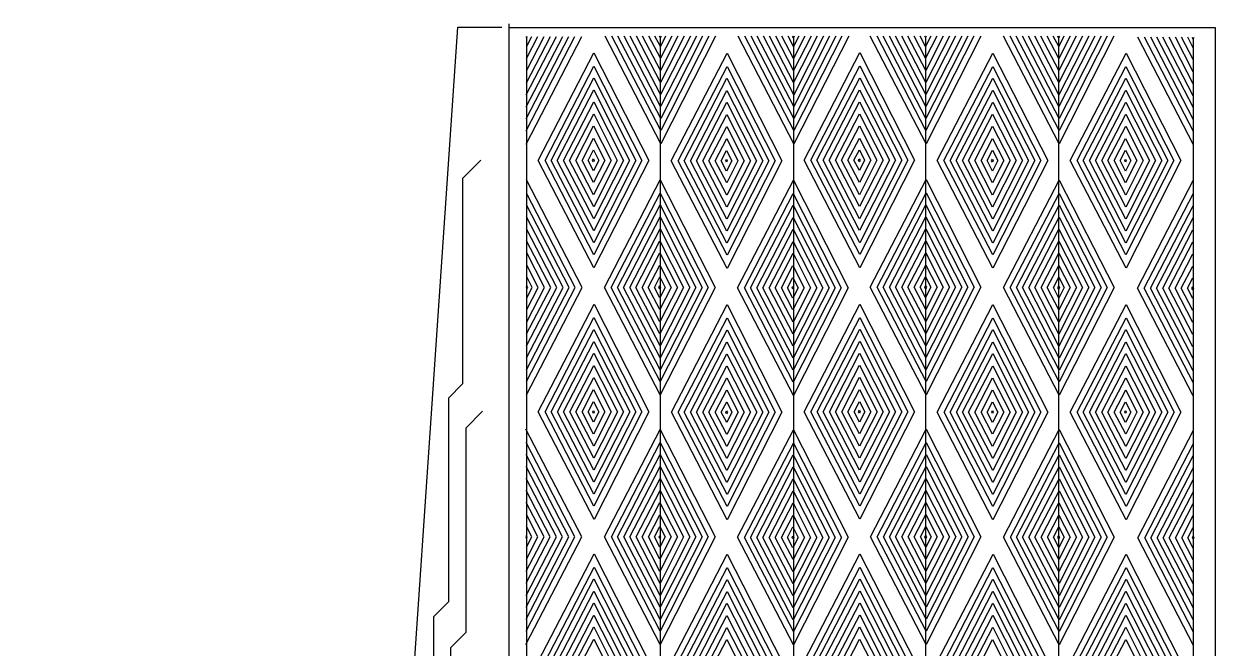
# Model space of a CAD drawing. Extents: x 1.4 to 30.6, y 33.7 to 78.7.
# Drawn here: x 1.37 to 13.11, y 71.66 to 77.81 of the extents above; entities that cross this region are included whole.
import ezdxf

# ---------------------------------------------------------------- set-up
doc = ezdxf.new("R2010")
doc.units = 0
doc.layers.add('Layer_1', color=7, linetype='CONTINUOUS')

msp = doc.modelspace()

# ---------------------------------------------------------------- linework, layer by layer
at = {"layer": 'Layer_1', "color": 7}
for points in [[(6.150381, 77.776697), (13.110188, 77.776697), (13.110188, 39.725902), (7.29343, 33.909143), (4.86829, 33.909143), (3.760688, 35.016747), (3.135771, 35.016747), (1.372314, 35.901154), (1.372314, 36.329863), (3.531009, 37.576188), (3.531009, 46.716138), (5.648365, 77.779939), (6.081495, 77.779939)], [(6.15221, 77.813116), (6.15221, 38.781297), (6.46069, 38.473274), (6.46069, 36.139816)], [(12.891741, 77.665099), (12.891741, 39.821421), (7.176284, 34.105964), (5.002654, 34.105964), (3.893132, 35.21383), (3.893132, 35.350352)], [(11.567766, 77.675947), (11.567766, 39.803742), (7.222398, 35.458374), (7.222398, 34.955292), (6.539506, 34.2724), (5.095628, 34.2724), (4.158051, 35.209977), (4.158051, 35.35063)], [(10.256348, 77.677275), (10.256348, 39.803742), (7.060079, 36.607472), (7.060079, 35.010587), (6.497891, 34.448398), (5.192509, 34.448398), (4.423405, 35.222971), (4.423405, 35.350027)], [(8.95441, 77.675889), (8.95441, 39.814791), (6.91135, 37.771731), (6.91135, 35.088113), (6.445704, 34.622467), (5.283741, 34.622467), (4.687766, 35.218441), (4.687766, 35.349796)], [(7.64299, 77.677216), (7.64299, 39.816447), (6.764734, 38.938192), (6.764734, 35.159212), (6.393491, 34.78797), (5.37924, 34.78797), (4.951025, 35.216185), (4.951025, 35.349849)], [(6.325815, 77.673873), (6.325815, 39.81028), (6.617419, 39.518677), (6.617419, 35.216245), (6.333897, 34.932726), (5.501904, 34.932726), (5.216384, 35.218246), (5.216384, 35.35141)], [(6.318309, 77.68861), (6.325815, 77.673873), (6.333453, 77.68861)], [(6.320697, 76.629186), (6.870127, 77.689164)], [(6.321295, 76.760259), (6.802779, 77.689155)], [(6.321827, 76.877121), (6.742735, 77.689149)], [(6.322369, 76.995947), (6.68168, 77.689141)], [(6.322904, 77.113243), (6.621412, 77.689134)], [(6.323446, 77.232224), (6.560278, 77.689126)], [(6.32399, 77.350249), (6.49964, 77.689118)], [(6.324548, 77.470159), (6.438039, 77.68911)], [(6.325101, 77.586969), (6.378041, 77.689102)], [(8.188009, 77.692508), (7.648108, 76.63253), (7.098678, 77.692508)], [(8.120644, 77.6925), (7.647511, 76.763604), (7.166026, 77.6925)], [(8.060585, 77.692492), (7.646978, 76.880465), (7.226071, 77.692492)], [(7.999515, 77.692484), (7.646436, 76.999291), (7.287126, 77.692484)], [(7.939232, 77.692477), (7.645901, 77.116587), (7.347394, 77.692477)], [(7.878083, 77.69247), (7.645359, 77.235567), (7.408528, 77.69247)], [(7.817419, 77.692462), (7.644816, 77.353592), (7.469166, 77.692462)], [(7.755781, 77.692454), (7.644258, 77.473502), (7.530766, 77.692454)], [(7.695726, 77.692446), (7.643705, 77.590312), (7.590765, 77.692446)], [(7.650497, 77.691954), (7.642991, 77.677216), (7.635352, 77.691954)], [(9.499428, 77.69118), (8.959527, 76.631202), (8.410097, 77.69118)], [(9.432063, 77.691172), (8.95893, 76.762276), (8.477445, 77.691172)], [(9.372004, 77.691164), (8.958397, 76.879137), (8.53749, 77.691164)], [(9.310934, 77.691157), (8.957855, 76.997963), (8.598545, 77.691157)], [(9.250651, 77.691149), (8.95732, 77.115259), (8.658813, 77.691149)], [(9.189502, 77.691142), (8.956778, 77.234239), (8.719947, 77.691142)], [(9.128838, 77.691134), (8.956235, 77.352264), (8.780584, 77.691134)], [(9.0672, 77.691126), (8.955677, 77.472174), (8.842185, 77.691126)], [(9.007145, 77.691118), (8.955123, 77.588984), (8.902184, 77.691118)], [(8.961916, 77.690626), (8.95441, 77.675888), (8.946771, 77.690626)], [(10.801366, 77.692566), (10.261465, 76.632588), (9.712035, 77.692566)], [(10.734001, 77.692558), (10.260868, 76.763662), (9.779383, 77.692558)], [(10.673942, 77.692551), (10.260335, 76.880523), (9.839428, 77.692551)], [(10.612872, 77.692543), (10.259793, 76.99935), (9.900483, 77.692543)], [(10.552589, 77.692536), (10.259258, 77.116645), (9.96075, 77.692536)], [(10.49144, 77.692528), (10.258716, 77.235626), (10.021885, 77.692528)], [(10.430776, 77.692521), (10.258173, 77.353651), (10.082522, 77.692521)], [(10.369138, 77.692512), (10.257615, 77.473561), (10.144123, 77.692512)], [(10.309083, 77.692504), (10.257061, 77.590371), (10.204122, 77.692504)], [(10.263854, 77.692012), (10.256347, 77.677275), (10.248709, 77.692012)], [(12.112785, 77.691238), (11.572884, 76.63126), (11.023454, 77.691238)], [(12.04542, 77.69123), (11.572287, 76.762334), (11.090802, 77.69123)], [(11.985361, 77.691223), (11.571754, 76.879195), (11.150847, 77.691223)], [(11.924291, 77.691215), (11.571212, 76.998022), (11.211902, 77.691215)], [(11.864008, 77.691208), (11.570677, 77.115317), (11.272169, 77.691208)], [(11.802859, 77.6912), (11.570135, 77.234298), (11.333304, 77.6912)], [(11.742195, 77.691193), (11.569592, 77.352323), (11.393941, 77.691193)], [(11.680557, 77.691184), (11.569034, 77.472233), (11.455542, 77.691184)], [(11.620502, 77.691176), (11.56848, 77.589043), (11.515541, 77.691176)], [(11.575273, 77.690684), (11.567766, 77.675947), (11.560128, 77.690684)], [(12.896858, 76.620412), (12.347429, 77.68039)], [(12.896261, 76.751486), (12.414777, 77.680382)], [(12.895728, 76.868348), (12.474821, 77.680375)], [(12.895187, 76.987174), (12.535876, 77.680367)], [(12.894652, 77.104469), (12.596144, 77.68036)], [(12.894109, 77.22345), (12.657278, 77.680352)], [(12.893566, 77.341475), (12.717916, 77.680345)], [(12.893008, 77.461385), (12.779517, 77.680336)], [(12.892455, 77.578195), (12.839515, 77.680328)], [(12.899247, 77.679836), (12.891741, 77.665099), (12.884102, 77.679836)], [(5.87598, 76.469501), (5.695877, 76.289399), (5.695877, 74.266285), (5.556104, 74.126512), (5.556104, 72.120525), (5.407769, 71.972189), (5.407769, 69.952775), (5.2767, 69.821707), (5.2767, 67.815143), (5.133036, 67.671478), (5.133036, 65.646258), (4.991668, 65.50489), (4.991668, 63.485187)], [(6.323837, 74.157908), (6.873267, 75.217886), (6.323837, 76.277737)], [(12.893718, 74.149134), (12.344289, 75.209112), (12.893718, 76.268964)], [(6.324435, 74.288982), (6.805919, 75.217878), (6.324435, 76.146662)], [(12.893121, 74.280208), (12.411636, 75.209104), (12.893121, 76.137888)], [(6.324968, 74.405843), (6.745875, 75.217871), (6.324968, 76.029801)], [(12.892588, 74.39707), (12.471681, 75.209097), (12.892588, 76.021027)], [(6.325509, 74.524669), (6.68482, 75.217863), (6.325509, 75.910973)], [(12.892046, 74.515896), (12.532736, 75.209089), (12.892046, 75.902199)], [(6.326044, 74.641965), (6.624552, 75.217856), (6.326044, 75.793677)], [(12.891512, 74.633191), (12.593004, 75.209082), (12.891512, 75.784903)], [(6.326586, 74.760946), (6.563418, 75.217848), (6.326586, 75.674696)], [(12.890969, 74.752172), (12.654138, 75.209074), (12.890969, 75.665922)], [(6.32713, 74.878971), (6.50278, 75.21784), (6.32713, 75.55667)], [(12.890426, 74.870197), (12.714776, 75.209067), (12.890426, 75.547896)], [(6.327688, 74.998881), (6.441179, 75.217832), (6.327688, 75.436758)], [(12.889868, 74.990107), (12.776376, 75.209058), (12.889868, 75.427984)], [(6.328241, 75.115691), (6.381181, 75.217824), (6.328241, 75.319945)], [(12.889315, 75.106917), (12.836375, 75.20905), (12.889315, 75.311171)], [(5.891449, 73.996684), (5.72571, 73.830945), (5.72571, 71.817776), (5.575441, 71.667506), (5.575441, 69.655882), (5.436322, 69.516763), (5.436322, 67.499737), (5.293736, 67.357152), (5.293736, 65.342333), (5.152492, 65.201089), (5.152492, 63.188293)], [(6.319483, 71.700205), (6.868913, 72.760183), (6.319483, 73.820035)], [(12.898073, 71.691431), (12.348643, 72.751409), (12.898073, 73.811261)], [(6.32008, 71.831279), (6.801565, 72.760175), (6.32008, 73.68896)], [(12.897475, 71.822505), (12.415991, 72.751401), (12.897475, 73.680186)], [(6.320613, 71.948141), (6.74152, 72.760168), (6.320613, 73.572099)], [(12.896943, 71.939367), (12.476036, 72.751394), (12.896943, 73.563325)], [(6.321155, 72.066967), (6.680465, 72.760161), (6.321155, 73.45327)], [(12.896401, 72.058193), (12.537091, 72.751387), (12.896401, 73.444497)], [(6.32169, 72.184263), (6.620198, 72.760153), (6.32169, 73.335975)], [(12.895866, 72.175489), (12.597358, 72.75138), (12.895866, 73.327201)], [(6.322232, 72.303243), (6.559063, 72.760145), (6.322232, 73.216993)], [(12.895324, 72.29447), (12.658493, 72.751372), (12.895324, 73.208219)], [(6.322775, 72.421268), (6.498426, 72.760138), (6.322775, 73.098967)], [(12.894781, 72.412494), (12.71913, 72.751364), (12.894781, 73.090193)], [(6.323333, 72.541178), (6.436825, 72.76013), (6.323333, 72.979055)], [(12.894223, 72.532405), (12.780731, 72.751356), (12.894223, 72.970282)], [(6.323887, 72.657989), (6.376826, 72.760121), (6.323887, 72.862243)], [(12.893669, 72.649215), (12.840729, 72.751347), (12.893669, 72.853469)]]:
    msp.add_lwpolyline(points, dxfattribs=at)
for points in [[(6.440112, 76.46853), (6.989542, 77.528381), (7.529442, 76.46853), (6.989542, 75.408551)], [(7.751596, 76.464707), (8.301026, 77.524559), (8.840926, 76.464707), (8.301026, 75.404729)], [(9.059471, 76.469375), (9.608901, 77.529226), (10.148801, 76.469375), (9.608901, 75.409396)], [(10.370955, 76.465553), (10.920385, 77.525404), (11.460285, 76.465553), (10.920385, 75.405574)], [(11.682248, 76.465544), (12.231678, 77.525395), (12.771579, 76.465544), (12.231678, 75.405566)], [(6.50746, 76.468522), (6.988944, 77.397306), (7.462078, 76.468522), (6.988944, 75.539626)], [(7.818944, 76.464699), (8.300428, 77.393484), (8.773562, 76.464699), (8.300428, 75.535803)], [(9.126819, 76.469367), (9.608303, 77.398151), (10.081437, 76.469367), (9.608303, 75.540471)], [(10.438303, 76.465544), (10.919787, 77.394329), (11.392921, 76.465544), (10.919787, 75.536649)], [(11.749596, 76.465536), (12.231081, 77.39432), (12.704214, 76.465536), (12.231081, 75.53664)], [(6.567504, 76.468514), (6.988412, 77.280445), (7.402018, 76.468514), (6.988412, 75.656487)], [(7.878988, 76.464692), (8.299896, 77.276622), (8.713502, 76.464692), (8.299896, 75.652664)], [(9.186864, 76.469359), (9.607771, 77.28129), (10.021377, 76.469359), (9.607771, 75.657332)], [(10.498348, 76.465537), (10.919255, 77.277467), (11.332861, 76.465537), (10.919255, 75.653509)], [(11.809641, 76.465528), (12.230548, 77.277459), (12.644155, 76.465528), (12.230548, 75.653501)], [(6.628559, 76.468507), (6.98787, 77.161617), (7.340948, 76.468507), (6.98787, 75.775313)], [(7.940043, 76.464684), (8.299354, 77.157795), (8.652432, 76.464684), (8.299354, 75.771491)], [(9.247919, 76.469352), (9.607229, 77.162462), (9.960307, 76.469352), (9.607229, 75.776158)], [(10.559403, 76.465529), (10.918713, 77.15864), (11.271791, 76.465529), (10.918713, 75.772336)], [(11.870696, 76.465521), (12.230006, 77.158631), (12.583085, 76.465521), (12.230006, 75.772328)], [(6.688827, 76.468499), (6.987335, 77.044321), (7.280665, 76.468499), (6.987335, 75.892608)], [(8.000311, 76.464677), (8.298819, 77.040499), (8.592149, 76.464677), (8.298819, 75.888786)], [(9.308186, 76.469344), (9.606694, 77.045166), (9.900024, 76.469344), (9.606694, 75.893453)], [(10.61967, 76.465522), (10.918178, 77.041344), (11.211508, 76.465522), (10.918178, 75.889631)], [(11.930963, 76.465514), (12.229471, 77.041335), (12.522802, 76.465514), (12.229471, 75.889623)], [(6.749961, 76.468492), (6.986793, 76.92534), (7.219516, 76.468492), (6.986793, 76.011589)], [(8.061445, 76.464669), (8.298277, 76.921517), (8.531, 76.464669), (8.298277, 76.007767)], [(9.36932, 76.469337), (9.606152, 76.926185), (9.838875, 76.469337), (9.606152, 76.012434)], [(10.680805, 76.465514), (10.917636, 76.922362), (11.150359, 76.465514), (10.917636, 76.008612)], [(11.992098, 76.465506), (12.228929, 76.922354), (12.461652, 76.465506), (12.228929, 76.008604)], [(6.810599, 76.468484), (6.986249, 76.807313), (7.158853, 76.468484), (6.986249, 76.129614)], [(8.122083, 76.464662), (8.297733, 76.803491), (8.470337, 76.464662), (8.297733, 76.125792)], [(9.429958, 76.469329), (9.605608, 76.808158), (9.778212, 76.469329), (9.605608, 76.130459)], [(10.741442, 76.465507), (10.917093, 76.804336), (11.089696, 76.465507), (10.917093, 76.126637)], [(12.052735, 76.465498), (12.228386, 76.804328), (12.400989, 76.465498), (12.228386, 76.126629)], [(6.8722, 76.468476), (6.985691, 76.687402), (7.097214, 76.468476), (6.985691, 76.249524)], [(8.183684, 76.464654), (8.297175, 76.683579), (8.408698, 76.464654), (8.297175, 76.245702)], [(9.491559, 76.469321), (9.60505, 76.688247), (9.716573, 76.469321), (9.60505, 76.250369)], [(10.803043, 76.465499), (10.916535, 76.684424), (11.028057, 76.465499), (10.916535, 76.246547)], [(12.114336, 76.46549), (12.227828, 76.684416), (12.339351, 76.46549), (12.227828, 76.246538)], [(6.932198, 76.468468), (6.985138, 76.570588), (7.037159, 76.468468), (6.985138, 76.366335)], [(8.243682, 76.464645), (8.296622, 76.566766), (8.348643, 76.464645), (8.296622, 76.362512)], [(9.551557, 76.469313), (9.604497, 76.571433), (9.656518, 76.469313), (9.604497, 76.36718)], [(10.863041, 76.46549), (10.915981, 76.567611), (10.968002, 76.46549), (10.915981, 76.363357)], [(12.174335, 76.465482), (12.227274, 76.567603), (12.279296, 76.465482), (12.227274, 76.363349)], [(6.976785, 76.467976), (6.984424, 76.48271), (6.99193, 76.467976), (6.984424, 76.45324)], [(8.28827, 76.464153), (8.295908, 76.478888), (8.303414, 76.464153), (8.295908, 76.449417)], [(9.596145, 76.468821), (9.603783, 76.483555), (9.611289, 76.468821), (9.603783, 76.454085)], [(10.907629, 76.464998), (10.915267, 76.479733), (10.922773, 76.464998), (10.915267, 76.450262)], [(12.218922, 76.46499), (12.22656, 76.479724), (12.234067, 76.46499), (12.22656, 76.450254)], [(7.093206, 75.217862), (7.642636, 76.277714), (8.182536, 75.217862), (7.642636, 74.157884)], [(8.40469, 75.21404), (8.95412, 76.273891), (9.49402, 75.21404), (8.95412, 74.154061)], [(9.712565, 75.218707), (10.261995, 76.278559), (10.801896, 75.218707), (10.261995, 74.158729)], [(11.02405, 75.214885), (11.573479, 76.274737), (12.11338, 75.214885), (11.573479, 74.154907)], [(7.160554, 75.217854), (7.642038, 76.146638), (8.115172, 75.217854), (7.642038, 74.288958)], [(8.472038, 75.214032), (8.953522, 76.142816), (9.426656, 75.214032), (8.953522, 74.285136)], [(9.779913, 75.218699), (10.261398, 76.147484), (10.734531, 75.218699), (10.261398, 74.289803)], [(11.091397, 75.214877), (11.572882, 76.143661), (12.046015, 75.214877), (11.572882, 74.285981)], [(7.220598, 75.217846), (7.641506, 76.029777), (8.055112, 75.217846), (7.641506, 74.405819)], [(8.532083, 75.214024), (8.95299, 76.025955), (9.366597, 75.214024), (8.95299, 74.401997)], [(9.839958, 75.218692), (10.260865, 76.030622), (10.674472, 75.218692), (10.260865, 74.406664)], [(11.151442, 75.214869), (11.572349, 76.0268), (11.985956, 75.214869), (11.572349, 74.402842)], [(7.281653, 75.217839), (7.640964, 75.910949), (7.994043, 75.217839), (7.640964, 74.524645)], [(8.593138, 75.214017), (8.952448, 75.907127), (9.305526, 75.214017), (8.952448, 74.520823)], [(9.901013, 75.218684), (10.260323, 75.911794), (10.613402, 75.218684), (10.260323, 74.52549)], [(11.212497, 75.214862), (11.571807, 75.907972), (11.924886, 75.214862), (11.571807, 74.521669)], [(7.341921, 75.217832), (7.640429, 75.793653), (7.933759, 75.217832), (7.640429, 74.641941)], [(8.653405, 75.21401), (8.951913, 75.789831), (9.245244, 75.21401), (8.951913, 74.638119)], [(9.961281, 75.218677), (10.259788, 75.794499), (10.553119, 75.218677), (10.259788, 74.642786)], [(11.272765, 75.214854), (11.571272, 75.790676), (11.864603, 75.214854), (11.571272, 74.638964)], [(7.403055, 75.217824), (7.639887, 75.674672), (7.87261, 75.217824), (7.639887, 74.760922)], [(8.71454, 75.214002), (8.951371, 75.670849), (9.184094, 75.214002), (8.951371, 74.757099)], [(10.022415, 75.218669), (10.259246, 75.675517), (10.49197, 75.218669), (10.259246, 74.761767)], [(11.333899, 75.214847), (11.57073, 75.671694), (11.803454, 75.214847), (11.57073, 74.757944)], [(7.463693, 75.217816), (7.639343, 75.556646), (7.811947, 75.217816), (7.639343, 74.878947)], [(8.775177, 75.213994), (8.950827, 75.552823), (9.123431, 75.213994), (8.950827, 74.875124)], [(10.083052, 75.218661), (10.258703, 75.557491), (10.431306, 75.218661), (10.258703, 74.879792)], [(11.394537, 75.214839), (11.570187, 75.553668), (11.74279, 75.214839), (11.570187, 74.875969)], [(7.525294, 75.217808), (7.638785, 75.436734), (7.750308, 75.217808), (7.638785, 74.998856)], [(8.836778, 75.213986), (8.950269, 75.432912), (9.061792, 75.213986), (8.950269, 74.995034)], [(10.144653, 75.218653), (10.258145, 75.437579), (10.369668, 75.218653), (10.258145, 74.999702)], [(11.456137, 75.214831), (11.569629, 75.433757), (11.681152, 75.214831), (11.569629, 74.995879)], [(7.585292, 75.2178), (7.638232, 75.31992), (7.690253, 75.2178), (7.638232, 75.115667)], [(8.896776, 75.213978), (8.949716, 75.316098), (9.001737, 75.213978), (8.949716, 75.111844)], [(10.204652, 75.218645), (10.257592, 75.320766), (10.309613, 75.218645), (10.257592, 75.116512)], [(11.516136, 75.214823), (11.569076, 75.316944), (11.621097, 75.214823), (11.569076, 75.11269)], [(6.336594, 75.217332), (6.328955, 75.232067), (6.321449, 75.217332), (6.328955, 75.202595)], [(7.62988, 75.217308), (7.637518, 75.232043), (7.645024, 75.217308), (7.637518, 75.202571)], [(8.941364, 75.213486), (8.949002, 75.22822), (8.956508, 75.213486), (8.949002, 75.198748)], [(10.249239, 75.218153), (10.256878, 75.232888), (10.264384, 75.218153), (10.256878, 75.203416)], [(11.560723, 75.214331), (11.568362, 75.229065), (11.575868, 75.214331), (11.568362, 75.199593)], [(12.880962, 75.208558), (12.888601, 75.223293), (12.896107, 75.208558), (12.888601, 75.193821)], [(6.440707, 73.992176), (6.990137, 75.052028), (7.530037, 73.992176), (6.990137, 72.932198)], [(7.752191, 73.988354), (8.301621, 75.048206), (8.841521, 73.988354), (8.301621, 72.928376)], [(9.060066, 73.993022), (9.609496, 75.052873), (10.149397, 73.993022), (9.609496, 72.933043)], [(10.37155, 73.989199), (10.92098, 75.049051), (11.460881, 73.989199), (10.92098, 72.929221)], [(11.682844, 73.989191), (12.232273, 75.049042), (12.772174, 73.989191), (12.232273, 72.929212)], [(6.508055, 73.992168), (6.989539, 74.920953), (7.462673, 73.992168), (6.989539, 73.063273)], [(7.819539, 73.988346), (8.301023, 74.91713), (8.774157, 73.988346), (8.301023, 73.05945)], [(9.127414, 73.993013), (9.608899, 74.921798), (10.082032, 73.993013), (9.608899, 73.064118)], [(10.438898, 73.989191), (10.920383, 74.917975), (11.393516, 73.989191), (10.920383, 73.060295)], [(11.750191, 73.989182), (12.231676, 74.917967), (12.704809, 73.989182), (12.231676, 73.060286)], [(6.568099, 73.992161), (6.989007, 74.804091), (7.402613, 73.992161), (6.989007, 73.180133)], [(7.879584, 73.988339), (8.300491, 74.800269), (8.714098, 73.988339), (8.300491, 73.176311)], [(9.187459, 73.993006), (9.608366, 74.804936), (10.021973, 73.993006), (9.608366, 73.180978)], [(10.498943, 73.989184), (10.91985, 74.801114), (11.333457, 73.989184), (10.91985, 73.177156)], [(11.810236, 73.989175), (12.231143, 74.801106), (12.64475, 73.989175), (12.231143, 73.177148)], [(6.629154, 73.992153), (6.988465, 74.685264), (7.341544, 73.992153), (6.988465, 73.29896)], [(7.940639, 73.988331), (8.299949, 74.681441), (8.653027, 73.988331), (8.299949, 73.295138)], [(9.248514, 73.992998), (9.607824, 74.686109), (9.960903, 73.992998), (9.607824, 73.299805)], [(10.559998, 73.989176), (10.919308, 74.682287), (11.272387, 73.989176), (10.919308, 73.295983)], [(11.871291, 73.989168), (12.230601, 74.682278), (12.58368, 73.989168), (12.230601, 73.295974)], [(6.689422, 73.992146), (6.98793, 74.567968), (7.28126, 73.992146), (6.98793, 73.416255)], [(8.000906, 73.988324), (8.299414, 74.564146), (8.592745, 73.988324), (8.299414, 73.412433)], [(9.308781, 73.992991), (9.607289, 74.568813), (9.90062, 73.992991), (9.607289, 73.4171)], [(10.620265, 73.989169), (10.918773, 74.564991), (11.212104, 73.989169), (10.918773, 73.413278)], [(11.931559, 73.98916), (12.230066, 74.564982), (12.523397, 73.98916), (12.230066, 73.41327)], [(6.750556, 73.992139), (6.987388, 74.448986), (7.220111, 73.992139), (6.987388, 73.535236)], [(8.062041, 73.988316), (8.298872, 74.445164), (8.531595, 73.988316), (8.298872, 73.531414)], [(9.369916, 73.992984), (9.606747, 74.449831), (9.839471, 73.992984), (9.606747, 73.536081)], [(10.6814, 73.989161), (10.918231, 74.446009), (11.150955, 73.989161), (10.918231, 73.532259)], [(11.992693, 73.989153), (12.229524, 74.446), (12.462248, 73.989153), (12.229524, 73.53225)], [(6.811194, 73.992131), (6.986844, 74.33096), (7.159448, 73.992131), (6.986844, 73.653261)], [(8.122678, 73.988308), (8.298328, 74.327138), (8.470932, 73.988308), (8.298328, 73.649439)], [(9.430553, 73.992976), (9.606204, 74.331805), (9.778807, 73.992976), (9.606204, 73.654106)], [(10.742037, 73.989154), (10.917688, 74.327983), (11.090291, 73.989154), (10.917688, 73.650284)], [(12.053331, 73.989145), (12.228981, 74.327974), (12.401584, 73.989145), (12.228981, 73.650275)], [(6.872795, 73.992123), (6.986286, 74.211048), (7.097809, 73.992123), (6.986286, 73.773171)], [(8.184279, 73.9883), (8.29777, 74.207226), (8.409293, 73.9883), (8.29777, 73.769349)], [(9.492154, 73.992968), (9.605646, 74.211893), (9.717169, 73.992968), (9.605646, 73.774016)], [(10.803638, 73.989145), (10.91713, 74.208071), (11.028653, 73.989145), (10.91713, 73.770194)], [(12.114931, 73.989137), (12.228423, 74.208063), (12.339946, 73.989137), (12.228423, 73.770185)], [(6.932793, 73.992114), (6.985733, 74.094235), (7.037754, 73.992114), (6.985733, 73.889981)], [(8.244277, 73.988292), (8.297217, 74.090413), (8.349238, 73.988292), (8.297217, 73.886159)], [(9.552153, 73.992959), (9.605092, 74.09508), (9.657114, 73.992959), (9.605092, 73.890826)], [(10.863637, 73.989137), (10.916576, 74.091258), (10.968598, 73.989137), (10.916576, 73.887004)], [(12.17493, 73.989128), (12.22787, 74.091249), (12.279891, 73.989128), (12.22787, 73.886996)], [(6.977381, 73.991623), (6.985019, 74.006357), (6.992525, 73.991623), (6.985019, 73.976885)], [(8.288865, 73.9878), (8.296503, 74.002535), (8.304009, 73.9878), (8.296503, 73.973063)], [(9.59674, 73.992468), (9.604378, 74.007202), (9.611885, 73.992468), (9.604378, 73.97773)], [(10.908224, 73.988645), (10.915862, 74.00338), (10.923369, 73.988645), (10.915862, 73.973908)], [(12.219517, 73.988637), (12.227156, 74.003371), (12.234662, 73.988637), (12.227156, 73.9739)], [(7.093987, 72.759471), (7.643417, 73.819322), (8.183317, 72.759471), (7.643417, 71.699492)], [(8.405471, 72.755648), (8.954901, 73.8155), (9.494802, 72.755648), (8.954901, 71.69567)], [(9.713346, 72.760316), (10.262776, 73.820167), (10.802677, 72.760316), (10.262776, 71.700337)], [(11.024831, 72.756493), (11.57426, 73.816345), (12.114161, 72.756493), (11.57426, 71.696515)], [(7.161335, 72.759462), (7.64282, 73.688247), (8.115953, 72.759462), (7.64282, 71.830566)], [(8.472819, 72.75564), (8.954304, 73.684424), (9.427437, 72.75564), (8.954304, 71.826744)], [(9.780694, 72.760307), (10.262179, 73.689092), (10.735312, 72.760307), (10.262179, 71.831411)], [(11.092178, 72.756485), (11.573663, 73.68527), (12.046796, 72.756485), (11.573663, 71.827589)], [(7.22138, 72.759455), (7.642287, 73.571385), (8.055894, 72.759455), (7.642287, 71.947427)], [(8.532864, 72.755632), (8.953771, 73.567563), (9.367378, 72.755632), (8.953771, 71.943605)], [(9.840739, 72.7603), (10.261646, 73.57223), (10.675253, 72.7603), (10.261646, 71.948272)], [(11.152223, 72.756478), (11.57313, 73.568408), (11.986737, 72.756478), (11.57313, 71.94445)], [(7.282435, 72.759447), (7.641745, 73.452558), (7.994824, 72.759447), (7.641745, 72.066254)], [(8.593919, 72.755625), (8.953229, 73.448735), (9.306308, 72.755625), (8.953229, 72.062432)], [(9.901794, 72.760293), (10.261104, 73.453403), (10.614183, 72.760293), (10.261104, 72.067099)], [(11.213278, 72.75647), (11.572588, 73.44958), (11.925667, 72.75647), (11.572588, 72.063277)], [(7.342702, 72.75944), (7.64121, 73.335262), (7.93454, 72.75944), (7.64121, 72.183549)], [(8.654186, 72.755618), (8.952694, 73.33144), (9.246025, 72.755618), (8.952694, 72.179727)], [(9.962062, 72.760285), (10.260569, 73.336107), (10.5539, 72.760285), (10.260569, 72.184394)], [(11.273546, 72.756463), (11.572053, 73.332284), (11.865384, 72.756463), (11.572053, 72.180572)], [(7.403837, 72.759432), (7.640668, 73.21628), (7.873391, 72.759432), (7.640668, 72.30253)], [(8.715321, 72.75561), (8.952152, 73.212458), (9.184875, 72.75561), (8.952152, 72.298708)], [(10.023196, 72.760277), (10.260027, 73.217125), (10.492751, 72.760277), (10.260027, 72.303375)], [(11.33468, 72.756455), (11.571511, 73.213303), (11.804235, 72.756455), (11.571511, 72.299553)], [(7.464474, 72.759425), (7.640125, 73.098254), (7.812728, 72.759425), (7.640125, 72.420555)], [(8.775958, 72.755603), (8.951609, 73.094432), (9.124212, 72.755603), (8.951609, 72.416733)], [(10.083833, 72.76027), (10.259484, 73.099099), (10.432087, 72.76027), (10.259484, 72.4214)], [(11.395318, 72.756448), (11.570968, 73.095277), (11.743571, 72.756448), (11.570968, 72.417578)], [(7.526075, 72.759417), (7.639567, 72.978342), (7.75109, 72.759417), (7.639567, 72.540465)], [(8.837559, 72.755594), (8.951051, 72.97452), (9.062574, 72.755594), (8.951051, 72.536642)], [(10.145434, 72.760262), (10.258926, 72.979187), (10.370449, 72.760262), (10.258926, 72.54131)], [(11.456918, 72.756439), (11.57041, 72.975365), (11.681933, 72.756439), (11.57041, 72.537487)], [(7.586074, 72.759408), (7.639013, 72.861529), (7.691035, 72.759408), (7.639013, 72.657275)], [(8.897558, 72.755586), (8.950497, 72.857707), (9.002519, 72.755586), (8.950497, 72.653453)], [(10.205433, 72.760253), (10.258372, 72.862374), (10.310394, 72.760253), (10.258372, 72.658121)], [(11.516917, 72.756431), (11.569857, 72.858552), (11.621878, 72.756431), (11.569857, 72.654298)], [(6.332239, 72.75963), (6.324601, 72.774364), (6.317094, 72.75963), (6.324601, 72.744892)], [(7.630661, 72.758916), (7.638299, 72.773651), (7.645806, 72.758916), (7.638299, 72.744179)], [(8.942145, 72.755094), (8.949783, 72.769829), (8.95729, 72.755094), (8.949783, 72.740357)], [(10.25002, 72.759762), (10.257659, 72.774496), (10.265165, 72.759762), (10.257659, 72.745024)], [(11.561504, 72.755939), (11.569143, 72.770674), (11.576649, 72.755939), (11.569143, 72.741202)], [(12.885317, 72.750856), (12.892955, 72.76559), (12.900462, 72.750856), (12.892955, 72.736118)], [(6.441488, 71.533785), (6.990918, 72.593637), (7.530818, 71.533785), (6.990918, 70.473807)], [(7.752972, 71.529963), (8.302402, 72.589814), (8.842303, 71.529963), (8.302402, 70.469984)], [(9.060847, 71.53463), (9.610277, 72.594482), (10.150178, 71.53463), (9.610277, 70.474652)], [(10.372331, 71.530808), (10.921761, 72.590659), (11.461662, 71.530808), (10.921761, 70.470829)], [(11.683625, 71.530799), (12.233054, 72.590651), (12.772955, 71.530799), (12.233054, 70.470821)], [(6.508836, 71.533777), (6.990321, 72.462561), (7.463454, 71.533777), (6.990321, 70.604881)], [(7.82032, 71.529954), (8.301805, 72.458739), (8.774938, 71.529954), (8.301805, 70.601059)], [(9.128195, 71.534622), (9.60968, 72.463406), (10.082813, 71.534622), (9.60968, 70.605726)], [(10.439679, 71.530799), (10.921164, 72.459584), (11.394297, 71.530799), (10.921164, 70.601904)], [(11.750972, 71.530791), (12.232457, 72.459576), (12.70559, 71.530791), (12.232457, 70.601895)], [(6.568881, 71.533769), (6.989788, 72.3457), (7.403395, 71.533769), (6.989788, 70.721742)], [(7.880365, 71.529947), (8.301272, 72.341878), (8.714879, 71.529947), (8.301272, 70.71792)], [(9.18824, 71.534615), (9.609147, 72.346545), (10.022754, 71.534615), (9.609147, 70.722587)], [(10.499724, 71.530792), (10.920631, 72.342722), (11.334238, 71.530792), (10.920631, 70.718765)], [(11.811017, 71.530784), (12.231924, 72.342714), (12.645531, 71.530784), (12.231924, 70.718756)], [(6.629936, 71.533762), (6.989246, 72.226872), (7.342325, 71.533762), (6.989246, 70.840568)], [(7.94142, 71.52994), (8.30073, 72.22305), (8.653809, 71.52994), (8.30073, 70.836746)], [(9.249295, 71.534607), (9.608605, 72.227717), (9.961684, 71.534607), (9.608605, 70.841413)], [(10.560779, 71.530785), (10.920089, 72.223895), (11.273168, 71.530785), (10.920089, 70.837591)], [(11.872072, 71.530776), (12.231382, 72.223886), (12.584461, 71.530776), (12.231382, 70.837583)], [(6.690203, 71.533755), (6.988711, 72.109576), (7.282041, 71.533755), (6.988711, 70.957864)], [(8.001687, 71.529932), (8.300195, 72.105754), (8.593526, 71.529932), (8.300195, 70.954041)], [(9.309562, 71.5346), (9.60807, 72.110421), (9.901401, 71.5346), (9.60807, 70.958709)], [(10.621047, 71.530777), (10.919554, 72.106599), (11.212885, 71.530777), (10.919554, 70.954887)], [(11.93234, 71.530769), (12.230847, 72.106591), (12.524178, 71.530769), (12.230847, 70.954878)], [(6.751338, 71.533747), (6.988169, 71.990595), (7.220892, 71.533747), (6.988169, 71.076845)], [(8.062822, 71.529925), (8.299653, 71.986772), (8.532376, 71.529925), (8.299653, 71.073022)], [(9.370697, 71.534592), (9.607528, 71.99144), (9.840252, 71.534592), (9.607528, 71.07769)], [(10.682181, 71.53077), (10.919012, 71.987617), (11.151736, 71.53077), (10.919012, 71.073868)], [(11.993474, 71.530761), (12.230305, 71.987609), (12.463029, 71.530761), (12.230305, 71.073859)], [(6.811975, 71.533739), (6.987626, 71.872569), (7.160229, 71.533739), (6.987626, 71.19487)], [(8.123459, 71.529917), (8.29911, 71.868746), (8.471713, 71.529917), (8.29911, 71.191047)], [(9.431334, 71.534584), (9.606985, 71.873414), (9.779588, 71.534584), (9.606985, 71.195714)], [(10.742818, 71.530762), (10.918469, 71.869591), (11.091072, 71.530762), (10.918469, 71.191892)], [(12.054112, 71.530754), (12.229762, 71.869583), (12.402365, 71.530754), (12.229762, 71.191884)], [(6.873576, 71.533731), (6.987068, 71.752657), (7.098591, 71.533731), (6.987068, 71.314779)], [(8.18506, 71.529909), (8.298552, 71.748834), (8.410075, 71.529909), (8.298552, 71.310957)], [(9.492935, 71.534576), (9.606427, 71.753502), (9.71795, 71.534576), (9.606427, 71.315624)], [(10.804419, 71.530754), (10.917911, 71.749679), (11.029434, 71.530754), (10.917911, 71.311802)], [(12.115712, 71.530746), (12.229204, 71.749671), (12.340727, 71.530746), (12.229204, 71.311794)]]:
    msp.add_lwpolyline(points, close=True, dxfattribs=at)

doc.saveas('drawing.dxf')
